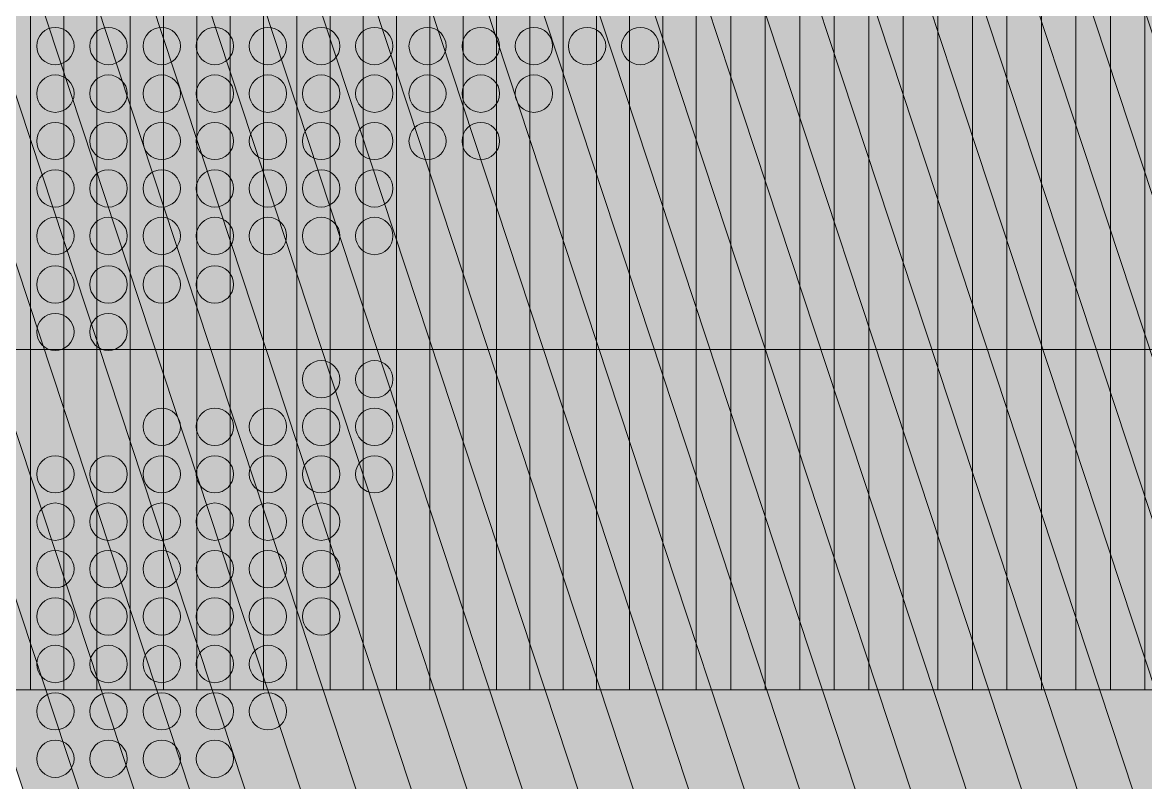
# Model space of a CAD drawing. Header units: inches. Extents: x 243 to 900, y -519 to -86.
# Drawn here: x 629.5 to 681.7, y -314.7 to -279.3 of the extents above; entities that cross this region are included whole.
import ezdxf

# ---------------------------------------------------------------- set-up
doc = ezdxf.new("R2010")
doc.units = ezdxf.units.IN
doc.header["$MEASUREMENT"] = 0
doc.layers.add('Layer 1', color=7, linetype='Continuous')

# ---------------------------------------------------------------- blocks, each defined once
blk = doc.blocks.new('block 3')
at = {"layer": 'Layer 1', "lineweight": 0}
blk.add_open_spline([(898.138, -484.267), (898.138, -494.991), (889.368, -503.763), (878.645, -503.763), (878.645, -503.763), (266.12, -503.763), (266.12, -503.763), (255.397, -503.763), (246.624, -494.991), (246.624, -484.267), (246.624, -484.267), (246.624, -108.507), (246.624, -108.507), (246.624, -97.783), (255.397, -89.011), (266.12, -89.011), (266.12, -89.011), (878.645, -89.011), (878.645, -89.011), (889.368, -89.011), (898.138, -97.783), (898.138, -108.507), (898.138, -108.507), (898.138, -484.267), (898.138, -484.267)], degree=3, knots=[0, 0, 0, 0, 1, 1, 1, 2, 2, 2, 3, 3, 3, 4, 4, 4, 5, 5, 5, 6, 6, 6, 7, 7, 7, 8, 8, 8, 8], dxfattribs=at)
blk = doc.blocks.new('block 2')
at = {"layer": 'Layer 1'}
blk.add_blockref('block 3', (0, 0), dxfattribs=at)
blk = doc.blocks.new('block 212')
at = {"layer": 'Layer 1', "lineweight": 0}
for points in [[(631.891, -280.421), (631.891, -280.91), (631.497, -281.29), (631.008, -281.29), (630.535, -281.29), (630.152, -280.91), (630.152, -280.421), (630.152, -279.948), (630.535, -279.552), (631.008, -279.552), (631.497, -279.552), (631.891, -279.948), (631.891, -280.421)], [(634.363, -280.421), (634.363, -280.91), (633.964, -281.29), (633.478, -281.29), (633.007, -281.29), (632.624, -280.91), (632.624, -280.421), (632.624, -279.948), (633.007, -279.552), (633.478, -279.552), (633.964, -279.552), (634.363, -279.948), (634.363, -280.421)], [(636.835, -280.421), (636.835, -280.91), (636.439, -281.29), (635.968, -281.29), (635.492, -281.29), (635.096, -280.91), (635.096, -280.421), (635.096, -279.948), (635.492, -279.552), (635.968, -279.552), (636.439, -279.552), (636.835, -279.948), (636.835, -280.421)], [(639.307, -280.421), (639.307, -280.91), (638.914, -281.29), (638.438, -281.29), (637.967, -281.29), (637.57, -280.91), (637.57, -280.421), (637.57, -279.948), (637.967, -279.552), (638.438, -279.552), (638.914, -279.552), (639.307, -279.948), (639.307, -280.421)], [(641.779, -280.421), (641.779, -280.91), (641.383, -281.29), (640.91, -281.29), (640.436, -281.29), (640.04, -280.91), (640.04, -280.421), (640.04, -279.948), (640.436, -279.552), (640.91, -279.552), (641.383, -279.552), (641.779, -279.948), (641.779, -280.421)], [(644.254, -280.421), (644.254, -280.91), (643.858, -281.29), (643.382, -281.29), (642.908, -281.29), (642.512, -280.91), (642.512, -280.421), (642.512, -279.948), (642.908, -279.552), (643.382, -279.552), (643.858, -279.552), (644.254, -279.948), (644.254, -280.421)], [(646.724, -280.421), (646.724, -280.91), (646.343, -281.29), (645.869, -281.29), (645.38, -281.29), (644.987, -280.91), (644.987, -280.421), (644.987, -279.948), (645.38, -279.552), (645.869, -279.552), (646.343, -279.552), (646.724, -279.948), (646.724, -280.421)], [(649.198, -280.421), (649.198, -280.91), (648.812, -281.29), (648.342, -281.29), (647.853, -281.29), (647.472, -280.91), (647.472, -280.421), (647.472, -279.948), (647.853, -279.552), (648.342, -279.552), (648.812, -279.552), (649.198, -279.948), (649.198, -280.421)], [(651.683, -280.421), (651.683, -280.91), (651.287, -281.29), (650.816, -281.29), (650.327, -281.29), (649.944, -280.91), (649.944, -280.421), (649.944, -279.948), (650.327, -279.552), (650.816, -279.552), (651.287, -279.552), (651.683, -279.948), (651.683, -280.421)], [(654.155, -280.421), (654.155, -280.91), (653.775, -281.29), (653.286, -281.29), (652.796, -281.29), (652.416, -280.91), (652.416, -280.421), (652.416, -279.948), (652.796, -279.552), (653.286, -279.552), (653.775, -279.552), (654.155, -279.948), (654.155, -280.421)], [(656.627, -280.421), (656.627, -280.91), (656.247, -281.29), (655.758, -281.29), (655.282, -281.29), (654.888, -280.91), (654.888, -280.421), (654.888, -279.948), (655.282, -279.552), (655.758, -279.552), (656.247, -279.552), (656.627, -279.948), (656.627, -280.421)], [(659.099, -280.421), (659.099, -280.91), (658.719, -281.29), (658.23, -281.29), (657.759, -281.29), (657.36, -280.91), (657.36, -280.421), (657.36, -279.948), (657.759, -279.552), (658.23, -279.552), (658.719, -279.552), (659.099, -279.948), (659.099, -280.421)]]:
    blk.add_open_spline(points, degree=3, knots=[0, 0, 0, 0, 1, 1, 1, 2, 2, 2, 3, 3, 3, 4, 4, 4, 4], dxfattribs=at)
blk = doc.blocks.new('block 213')
at = {"layer": 'Layer 1', "lineweight": 0}
for points in [[(631.891, -282.635), (631.891, -283.107), (631.497, -283.505), (631.008, -283.505), (630.535, -283.505), (630.152, -283.107), (630.152, -282.635), (630.152, -282.146), (630.535, -281.765), (631.008, -281.765), (631.497, -281.765), (631.891, -282.146), (631.891, -282.635)], [(634.363, -282.635), (634.363, -283.107), (633.964, -283.505), (633.478, -283.505), (633.007, -283.505), (632.624, -283.107), (632.624, -282.635), (632.624, -282.146), (633.007, -281.765), (633.478, -281.765), (633.964, -281.765), (634.363, -282.146), (634.363, -282.635)], [(636.835, -282.635), (636.835, -283.107), (636.439, -283.505), (635.968, -283.505), (635.492, -283.505), (635.096, -283.107), (635.096, -282.635), (635.096, -282.146), (635.492, -281.765), (635.968, -281.765), (636.439, -281.765), (636.835, -282.146), (636.835, -282.635)], [(639.307, -282.635), (639.307, -283.107), (638.914, -283.505), (638.438, -283.505), (637.967, -283.505), (637.57, -283.107), (637.57, -282.635), (637.57, -282.146), (637.967, -281.765), (638.438, -281.765), (638.914, -281.765), (639.307, -282.146), (639.307, -282.635)], [(641.779, -282.635), (641.779, -283.107), (641.383, -283.505), (640.91, -283.505), (640.436, -283.505), (640.04, -283.107), (640.04, -282.635), (640.04, -282.146), (640.436, -281.765), (640.91, -281.765), (641.383, -281.765), (641.779, -282.146), (641.779, -282.635)], [(644.254, -282.635), (644.254, -283.107), (643.858, -283.505), (643.382, -283.505), (642.908, -283.505), (642.512, -283.107), (642.512, -282.635), (642.512, -282.146), (642.908, -281.765), (643.382, -281.765), (643.858, -281.765), (644.254, -282.146), (644.254, -282.635)], [(646.724, -282.635), (646.724, -283.107), (646.343, -283.505), (645.869, -283.505), (645.38, -283.505), (644.987, -283.107), (644.987, -282.635), (644.987, -282.146), (645.38, -281.765), (645.869, -281.765), (646.343, -281.765), (646.724, -282.146), (646.724, -282.635)], [(649.198, -282.635), (649.198, -283.107), (648.812, -283.505), (648.342, -283.505), (647.853, -283.505), (647.472, -283.107), (647.472, -282.635), (647.472, -282.146), (647.853, -281.765), (648.342, -281.765), (648.812, -281.765), (649.198, -282.146), (649.198, -282.635)], [(651.683, -282.635), (651.683, -283.107), (651.287, -283.505), (650.816, -283.505), (650.327, -283.505), (649.944, -283.107), (649.944, -282.635), (649.944, -282.146), (650.327, -281.765), (650.816, -281.765), (651.287, -281.765), (651.683, -282.146), (651.683, -282.635)], [(654.155, -282.635), (654.155, -283.107), (653.775, -283.505), (653.286, -283.505), (652.796, -283.505), (652.416, -283.107), (652.416, -282.635), (652.416, -282.146), (652.796, -281.765), (653.286, -281.765), (653.775, -281.765), (654.155, -282.146), (654.155, -282.635)]]:
    blk.add_open_spline(points, degree=3, knots=[0, 0, 0, 0, 1, 1, 1, 2, 2, 2, 3, 3, 3, 4, 4, 4, 4], dxfattribs=at)
blk = doc.blocks.new('block 214')
at = {"layer": 'Layer 1', "lineweight": 0}
for points in [[(631.891, -284.846), (631.891, -285.32), (631.497, -285.702), (631.008, -285.702), (630.535, -285.702), (630.152, -285.32), (630.152, -284.846), (630.152, -284.359), (630.535, -283.977), (631.008, -283.977), (631.497, -283.977), (631.891, -284.359), (631.891, -284.846)], [(634.363, -284.846), (634.363, -285.32), (633.964, -285.702), (633.478, -285.702), (633.007, -285.702), (632.624, -285.32), (632.624, -284.846), (632.624, -284.359), (633.007, -283.977), (633.478, -283.977), (633.964, -283.977), (634.363, -284.359), (634.363, -284.846)], [(636.835, -284.846), (636.835, -285.32), (636.439, -285.702), (635.968, -285.702), (635.492, -285.702), (635.096, -285.32), (635.096, -284.846), (635.096, -284.359), (635.492, -283.977), (635.968, -283.977), (636.439, -283.977), (636.835, -284.359), (636.835, -284.846)], [(639.307, -284.846), (639.307, -285.32), (638.914, -285.702), (638.438, -285.702), (637.967, -285.702), (637.57, -285.32), (637.57, -284.846), (637.57, -284.359), (637.967, -283.977), (638.438, -283.977), (638.914, -283.977), (639.307, -284.359), (639.307, -284.846)], [(641.779, -284.846), (641.779, -285.32), (641.383, -285.702), (640.91, -285.702), (640.436, -285.702), (640.04, -285.32), (640.04, -284.846), (640.04, -284.359), (640.436, -283.977), (640.91, -283.977), (641.383, -283.977), (641.779, -284.359), (641.779, -284.846)], [(644.254, -284.846), (644.254, -285.32), (643.858, -285.702), (643.382, -285.702), (642.908, -285.702), (642.512, -285.32), (642.512, -284.846), (642.512, -284.359), (642.908, -283.977), (643.382, -283.977), (643.858, -283.977), (644.254, -284.359), (644.254, -284.846)], [(646.724, -284.846), (646.724, -285.32), (646.343, -285.702), (645.869, -285.702), (645.38, -285.702), (644.987, -285.32), (644.987, -284.846), (644.987, -284.359), (645.38, -283.977), (645.869, -283.977), (646.343, -283.977), (646.724, -284.359), (646.724, -284.846)], [(649.198, -284.846), (649.198, -285.32), (648.812, -285.702), (648.342, -285.702), (647.853, -285.702), (647.472, -285.32), (647.472, -284.846), (647.472, -284.359), (647.853, -283.977), (648.342, -283.977), (648.812, -283.977), (649.198, -284.359), (649.198, -284.846)], [(651.683, -284.846), (651.683, -285.32), (651.287, -285.702), (650.816, -285.702), (650.327, -285.702), (649.944, -285.32), (649.944, -284.846), (649.944, -284.359), (650.327, -283.977), (650.816, -283.977), (651.287, -283.977), (651.683, -284.359), (651.683, -284.846)]]:
    blk.add_open_spline(points, degree=3, knots=[0, 0, 0, 0, 1, 1, 1, 2, 2, 2, 3, 3, 3, 4, 4, 4, 4], dxfattribs=at)
blk = doc.blocks.new('block 215')
at = {"layer": 'Layer 1', "lineweight": 0}
for points in [[(631.891, -287.045), (631.891, -287.533), (631.497, -287.913), (631.008, -287.913), (630.535, -287.913), (630.152, -287.533), (630.152, -287.045), (630.152, -286.556), (630.535, -286.174), (631.008, -286.174), (631.497, -286.174), (631.891, -286.556), (631.891, -287.045)], [(634.363, -287.045), (634.363, -287.533), (633.964, -287.913), (633.478, -287.913), (633.007, -287.913), (632.624, -287.533), (632.624, -287.045), (632.624, -286.556), (633.007, -286.174), (633.478, -286.174), (633.964, -286.174), (634.363, -286.556), (634.363, -287.045)], [(636.835, -287.045), (636.835, -287.533), (636.439, -287.913), (635.968, -287.913), (635.492, -287.913), (635.096, -287.533), (635.096, -287.045), (635.096, -286.556), (635.492, -286.174), (635.968, -286.174), (636.439, -286.174), (636.835, -286.556), (636.835, -287.045)], [(639.307, -287.045), (639.307, -287.533), (638.914, -287.913), (638.438, -287.913), (637.967, -287.913), (637.57, -287.533), (637.57, -287.045), (637.57, -286.556), (637.967, -286.174), (638.438, -286.174), (638.914, -286.174), (639.307, -286.556), (639.307, -287.045)], [(641.779, -287.045), (641.779, -287.533), (641.383, -287.913), (640.91, -287.913), (640.436, -287.913), (640.04, -287.533), (640.04, -287.045), (640.04, -286.556), (640.436, -286.174), (640.91, -286.174), (641.383, -286.174), (641.779, -286.556), (641.779, -287.045)], [(644.254, -287.045), (644.254, -287.533), (643.858, -287.913), (643.382, -287.913), (642.908, -287.913), (642.512, -287.533), (642.512, -287.045), (642.512, -286.556), (642.908, -286.174), (643.382, -286.174), (643.858, -286.174), (644.254, -286.556), (644.254, -287.045)], [(646.724, -287.045), (646.724, -287.533), (646.343, -287.913), (645.869, -287.913), (645.38, -287.913), (644.987, -287.533), (644.987, -287.045), (644.987, -286.556), (645.38, -286.174), (645.869, -286.174), (646.343, -286.174), (646.724, -286.556), (646.724, -287.045)]]:
    blk.add_open_spline(points, degree=3, knots=[0, 0, 0, 0, 1, 1, 1, 2, 2, 2, 3, 3, 3, 4, 4, 4, 4], dxfattribs=at)
blk = doc.blocks.new('block 216')
at = {"layer": 'Layer 1', "lineweight": 0}
for points in [[(631.891, -289.256), (631.891, -289.728), (631.497, -290.128), (631.008, -290.128), (630.535, -290.128), (630.152, -289.728), (630.152, -289.256), (630.152, -288.769), (630.535, -288.387), (631.008, -288.387), (631.497, -288.387), (631.891, -288.769), (631.891, -289.256)], [(634.363, -289.256), (634.363, -289.728), (633.964, -290.128), (633.478, -290.128), (633.007, -290.128), (632.624, -289.728), (632.624, -289.256), (632.624, -288.769), (633.007, -288.387), (633.478, -288.387), (633.964, -288.387), (634.363, -288.769), (634.363, -289.256)], [(636.835, -289.256), (636.835, -289.728), (636.439, -290.128), (635.968, -290.128), (635.492, -290.128), (635.096, -289.728), (635.096, -289.256), (635.096, -288.769), (635.492, -288.387), (635.968, -288.387), (636.439, -288.387), (636.835, -288.769), (636.835, -289.256)], [(639.307, -289.256), (639.307, -289.728), (638.914, -290.128), (638.438, -290.128), (637.967, -290.128), (637.57, -289.728), (637.57, -289.256), (637.57, -288.769), (637.967, -288.387), (638.438, -288.387), (638.914, -288.387), (639.307, -288.769), (639.307, -289.256)], [(641.779, -289.256), (641.779, -289.728), (641.383, -290.128), (640.91, -290.128), (640.436, -290.128), (640.04, -289.728), (640.04, -289.256), (640.04, -288.769), (640.436, -288.387), (640.91, -288.387), (641.383, -288.387), (641.779, -288.769), (641.779, -289.256)], [(644.254, -289.256), (644.254, -289.728), (643.858, -290.128), (643.382, -290.128), (642.908, -290.128), (642.512, -289.728), (642.512, -289.256), (642.512, -288.769), (642.908, -288.387), (643.382, -288.387), (643.858, -288.387), (644.254, -288.769), (644.254, -289.256)], [(646.724, -289.256), (646.724, -289.728), (646.343, -290.128), (645.869, -290.128), (645.38, -290.128), (644.987, -289.728), (644.987, -289.256), (644.987, -288.769), (645.38, -288.387), (645.869, -288.387), (646.343, -288.387), (646.724, -288.769), (646.724, -289.256)]]:
    blk.add_open_spline(points, degree=3, knots=[0, 0, 0, 0, 1, 1, 1, 2, 2, 2, 3, 3, 3, 4, 4, 4, 4], dxfattribs=at)
blk = doc.blocks.new('block 150')
at = {"layer": 'Layer 1'}
for name in ['block 212', 'block 213', 'block 214', 'block 215', 'block 216']:
    blk.add_blockref(name, (0, 0), dxfattribs=at)
blk = doc.blocks.new('block 218')
at = {"layer": 'Layer 1', "lineweight": 0}
for points in [[(631.891, -291.516), (631.891, -291.988), (631.497, -292.385), (631.008, -292.385), (630.535, -292.385), (630.152, -291.988), (630.152, -291.516), (630.152, -291.026), (630.535, -290.646), (631.008, -290.646), (631.497, -290.646), (631.891, -291.026), (631.891, -291.516)], [(634.363, -291.516), (634.363, -291.988), (633.964, -292.385), (633.478, -292.385), (633.007, -292.385), (632.624, -291.988), (632.624, -291.516), (632.624, -291.026), (633.007, -290.646), (633.478, -290.646), (633.964, -290.646), (634.363, -291.026), (634.363, -291.516)], [(636.835, -291.516), (636.835, -291.988), (636.439, -292.385), (635.968, -292.385), (635.492, -292.385), (635.096, -291.988), (635.096, -291.516), (635.096, -291.026), (635.492, -290.646), (635.968, -290.646), (636.439, -290.646), (636.835, -291.026), (636.835, -291.516)], [(639.307, -291.516), (639.307, -291.988), (638.914, -292.385), (638.438, -292.385), (637.967, -292.385), (637.57, -291.988), (637.57, -291.516), (637.57, -291.026), (637.967, -290.646), (638.438, -290.646), (638.914, -290.646), (639.307, -291.026), (639.307, -291.516)]]:
    blk.add_open_spline(points, degree=3, knots=[0, 0, 0, 0, 1, 1, 1, 2, 2, 2, 3, 3, 3, 4, 4, 4, 4], dxfattribs=at)
blk = doc.blocks.new('block 219')
at = {"layer": 'Layer 1', "lineweight": 0}
for points in [[(631.891, -293.711), (631.891, -294.199), (631.497, -294.584), (631.008, -294.584), (630.535, -294.584), (630.152, -294.199), (630.152, -293.711), (630.152, -293.241), (630.535, -292.857), (631.008, -292.857), (631.497, -292.857), (631.891, -293.241), (631.891, -293.711)], [(634.363, -293.711), (634.363, -294.199), (633.964, -294.584), (633.478, -294.584), (633.007, -294.584), (632.624, -294.199), (632.624, -293.711), (632.624, -293.241), (633.007, -292.857), (633.478, -292.857), (633.964, -292.857), (634.363, -293.241), (634.363, -293.711)]]:
    blk.add_open_spline(points, degree=3, knots=[0, 0, 0, 0, 1, 1, 1, 2, 2, 2, 3, 3, 3, 4, 4, 4, 4], dxfattribs=at)
blk = doc.blocks.new('block 220')
at = {"layer": 'Layer 1', "lineweight": 0}
for points in [[(644.254, -295.926), (644.254, -296.412), (643.858, -296.794), (643.382, -296.794), (642.908, -296.794), (642.512, -296.412), (642.512, -295.926), (642.512, -295.452), (642.908, -295.054), (643.382, -295.054), (643.858, -295.054), (644.254, -295.452), (644.254, -295.926)], [(646.724, -295.926), (646.724, -296.412), (646.343, -296.794), (645.869, -296.794), (645.38, -296.794), (644.987, -296.412), (644.987, -295.926), (644.987, -295.452), (645.38, -295.054), (645.869, -295.054), (646.343, -295.054), (646.724, -295.452), (646.724, -295.926)]]:
    blk.add_open_spline(points, degree=3, knots=[0, 0, 0, 0, 1, 1, 1, 2, 2, 2, 3, 3, 3, 4, 4, 4, 4], dxfattribs=at)
blk = doc.blocks.new('block 221')
at = {"layer": 'Layer 1', "lineweight": 0}
for points in [[(636.835, -298.123), (636.835, -298.612), (636.439, -299.008), (635.968, -299.008), (635.492, -299.008), (635.096, -298.612), (635.096, -298.123), (635.096, -297.649), (635.492, -297.27), (635.968, -297.27), (636.439, -297.27), (636.835, -297.649), (636.835, -298.123)], [(639.307, -298.123), (639.307, -298.612), (638.914, -299.008), (638.438, -299.008), (637.967, -299.008), (637.57, -298.612), (637.57, -298.123), (637.57, -297.649), (637.967, -297.27), (638.438, -297.27), (638.914, -297.27), (639.307, -297.649), (639.307, -298.123)], [(641.779, -298.123), (641.779, -298.612), (641.383, -299.008), (640.91, -299.008), (640.436, -299.008), (640.04, -298.612), (640.04, -298.123), (640.04, -297.649), (640.436, -297.27), (640.91, -297.27), (641.383, -297.27), (641.779, -297.649), (641.779, -298.123)], [(644.254, -298.123), (644.254, -298.612), (643.858, -299.008), (643.382, -299.008), (642.908, -299.008), (642.512, -298.612), (642.512, -298.123), (642.512, -297.649), (642.908, -297.27), (643.382, -297.27), (643.858, -297.27), (644.254, -297.649), (644.254, -298.123)], [(646.724, -298.123), (646.724, -298.612), (646.343, -299.008), (645.869, -299.008), (645.38, -299.008), (644.987, -298.612), (644.987, -298.123), (644.987, -297.649), (645.38, -297.27), (645.869, -297.27), (646.343, -297.27), (646.724, -297.649), (646.724, -298.123)]]:
    blk.add_open_spline(points, degree=3, knots=[0, 0, 0, 0, 1, 1, 1, 2, 2, 2, 3, 3, 3, 4, 4, 4, 4], dxfattribs=at)
blk = doc.blocks.new('block 222')
at = {"layer": 'Layer 1', "lineweight": 0}
for points in [[(631.891, -300.334), (631.891, -300.823), (631.497, -301.205), (631.008, -301.205), (630.535, -301.205), (630.152, -300.823), (630.152, -300.334), (630.152, -299.861), (630.535, -299.48), (631.008, -299.48), (631.497, -299.48), (631.891, -299.861), (631.891, -300.334)], [(634.363, -300.334), (634.363, -300.823), (633.964, -301.205), (633.478, -301.205), (633.007, -301.205), (632.624, -300.823), (632.624, -300.334), (632.624, -299.861), (633.007, -299.48), (633.478, -299.48), (633.964, -299.48), (634.363, -299.861), (634.363, -300.334)], [(636.835, -300.334), (636.835, -300.823), (636.439, -301.205), (635.968, -301.205), (635.492, -301.205), (635.096, -300.823), (635.096, -300.334), (635.096, -299.861), (635.492, -299.48), (635.968, -299.48), (636.439, -299.48), (636.835, -299.861), (636.835, -300.334)], [(639.307, -300.334), (639.307, -300.823), (638.914, -301.205), (638.438, -301.205), (637.967, -301.205), (637.57, -300.823), (637.57, -300.334), (637.57, -299.861), (637.967, -299.48), (638.438, -299.48), (638.914, -299.48), (639.307, -299.861), (639.307, -300.334)], [(641.779, -300.334), (641.779, -300.823), (641.383, -301.205), (640.91, -301.205), (640.436, -301.205), (640.04, -300.823), (640.04, -300.334), (640.04, -299.861), (640.436, -299.48), (640.91, -299.48), (641.383, -299.48), (641.779, -299.861), (641.779, -300.334)], [(644.254, -300.334), (644.254, -300.823), (643.858, -301.205), (643.382, -301.205), (642.908, -301.205), (642.512, -300.823), (642.512, -300.334), (642.512, -299.861), (642.908, -299.48), (643.382, -299.48), (643.858, -299.48), (644.254, -299.861), (644.254, -300.334)], [(646.724, -300.334), (646.724, -300.823), (646.343, -301.205), (645.869, -301.205), (645.38, -301.205), (644.987, -300.823), (644.987, -300.334), (644.987, -299.861), (645.38, -299.48), (645.869, -299.48), (646.343, -299.48), (646.724, -299.861), (646.724, -300.334)]]:
    blk.add_open_spline(points, degree=3, knots=[0, 0, 0, 0, 1, 1, 1, 2, 2, 2, 3, 3, 3, 4, 4, 4, 4], dxfattribs=at)
blk = doc.blocks.new('block 223')
at = {"layer": 'Layer 1', "lineweight": 0}
for points in [[(631.891, -302.548), (631.891, -303.02), (631.497, -303.417), (631.008, -303.417), (630.535, -303.417), (630.152, -303.02), (630.152, -302.548), (630.152, -302.073), (630.535, -301.679), (631.008, -301.679), (631.497, -301.679), (631.891, -302.073), (631.891, -302.548)], [(634.363, -302.548), (634.363, -303.02), (633.964, -303.417), (633.478, -303.417), (633.007, -303.417), (632.624, -303.02), (632.624, -302.548), (632.624, -302.073), (633.007, -301.679), (633.478, -301.679), (633.964, -301.679), (634.363, -302.073), (634.363, -302.548)], [(636.835, -302.548), (636.835, -303.02), (636.439, -303.417), (635.968, -303.417), (635.492, -303.417), (635.096, -303.02), (635.096, -302.548), (635.096, -302.073), (635.492, -301.679), (635.968, -301.679), (636.439, -301.679), (636.835, -302.073), (636.835, -302.548)], [(639.307, -302.548), (639.307, -303.02), (638.914, -303.417), (638.438, -303.417), (637.967, -303.417), (637.57, -303.02), (637.57, -302.548), (637.57, -302.073), (637.967, -301.679), (638.438, -301.679), (638.914, -301.679), (639.307, -302.073), (639.307, -302.548)], [(641.779, -302.548), (641.779, -303.02), (641.383, -303.417), (640.91, -303.417), (640.436, -303.417), (640.04, -303.02), (640.04, -302.548), (640.04, -302.073), (640.436, -301.679), (640.91, -301.679), (641.383, -301.679), (641.779, -302.073), (641.779, -302.548)], [(644.254, -302.548), (644.254, -303.02), (643.858, -303.417), (643.382, -303.417), (642.908, -303.417), (642.512, -303.02), (642.512, -302.548), (642.512, -302.073), (642.908, -301.679), (643.382, -301.679), (643.858, -301.679), (644.254, -302.073), (644.254, -302.548)]]:
    blk.add_open_spline(points, degree=3, knots=[0, 0, 0, 0, 1, 1, 1, 2, 2, 2, 3, 3, 3, 4, 4, 4, 4], dxfattribs=at)
blk = doc.blocks.new('block 224')
at = {"layer": 'Layer 1', "lineweight": 0}
for points in [[(631.891, -304.744), (631.891, -305.233), (631.497, -305.63), (631.008, -305.63), (630.535, -305.63), (630.152, -305.233), (630.152, -304.744), (630.152, -304.271), (630.535, -303.89), (631.008, -303.89), (631.497, -303.89), (631.891, -304.271), (631.891, -304.744)], [(634.363, -304.744), (634.363, -305.233), (633.964, -305.63), (633.478, -305.63), (633.007, -305.63), (632.624, -305.233), (632.624, -304.744), (632.624, -304.271), (633.007, -303.89), (633.478, -303.89), (633.964, -303.89), (634.363, -304.271), (634.363, -304.744)], [(636.835, -304.744), (636.835, -305.233), (636.439, -305.63), (635.968, -305.63), (635.492, -305.63), (635.096, -305.233), (635.096, -304.744), (635.096, -304.271), (635.492, -303.89), (635.968, -303.89), (636.439, -303.89), (636.835, -304.271), (636.835, -304.744)], [(639.307, -304.744), (639.307, -305.233), (638.914, -305.63), (638.438, -305.63), (637.967, -305.63), (637.57, -305.233), (637.57, -304.744), (637.57, -304.271), (637.967, -303.89), (638.438, -303.89), (638.914, -303.89), (639.307, -304.271), (639.307, -304.744)], [(641.779, -304.744), (641.779, -305.233), (641.383, -305.63), (640.91, -305.63), (640.436, -305.63), (640.04, -305.233), (640.04, -304.744), (640.04, -304.271), (640.436, -303.89), (640.91, -303.89), (641.383, -303.89), (641.779, -304.271), (641.779, -304.744)], [(644.254, -304.744), (644.254, -305.233), (643.858, -305.63), (643.382, -305.63), (642.908, -305.63), (642.512, -305.233), (642.512, -304.744), (642.512, -304.271), (642.908, -303.89), (643.382, -303.89), (643.858, -303.89), (644.254, -304.271), (644.254, -304.744)]]:
    blk.add_open_spline(points, degree=3, knots=[0, 0, 0, 0, 1, 1, 1, 2, 2, 2, 3, 3, 3, 4, 4, 4, 4], dxfattribs=at)
blk = doc.blocks.new('block 225')
at = {"layer": 'Layer 1', "lineweight": 0}
for points in [[(631.891, -306.956), (631.891, -307.43), (631.497, -307.83), (631.008, -307.83), (630.535, -307.83), (630.152, -307.43), (630.152, -306.956), (630.152, -306.484), (630.535, -306.087), (631.008, -306.087), (631.497, -306.087), (631.891, -306.484), (631.891, -306.956)], [(634.363, -306.956), (634.363, -307.43), (633.964, -307.83), (633.478, -307.83), (633.007, -307.83), (632.624, -307.43), (632.624, -306.956), (632.624, -306.484), (633.007, -306.087), (633.478, -306.087), (633.964, -306.087), (634.363, -306.484), (634.363, -306.956)], [(636.835, -306.956), (636.835, -307.43), (636.439, -307.83), (635.968, -307.83), (635.492, -307.83), (635.096, -307.43), (635.096, -306.956), (635.096, -306.484), (635.492, -306.087), (635.968, -306.087), (636.439, -306.087), (636.835, -306.484), (636.835, -306.956)], [(639.307, -306.956), (639.307, -307.43), (638.914, -307.83), (638.438, -307.83), (637.967, -307.83), (637.57, -307.43), (637.57, -306.956), (637.57, -306.484), (637.967, -306.087), (638.438, -306.087), (638.914, -306.087), (639.307, -306.484), (639.307, -306.956)], [(641.779, -306.956), (641.779, -307.43), (641.383, -307.83), (640.91, -307.83), (640.436, -307.83), (640.04, -307.43), (640.04, -306.956), (640.04, -306.484), (640.436, -306.087), (640.91, -306.087), (641.383, -306.087), (641.779, -306.484), (641.779, -306.956)], [(644.254, -306.956), (644.254, -307.43), (643.858, -307.83), (643.382, -307.83), (642.908, -307.83), (642.512, -307.43), (642.512, -306.956), (642.512, -306.484), (642.908, -306.087), (643.382, -306.087), (643.858, -306.087), (644.254, -306.484), (644.254, -306.956)]]:
    blk.add_open_spline(points, degree=3, knots=[0, 0, 0, 0, 1, 1, 1, 2, 2, 2, 3, 3, 3, 4, 4, 4, 4], dxfattribs=at)
blk = doc.blocks.new('block 226')
at = {"layer": 'Layer 1', "lineweight": 0}
for points in [[(631.891, -309.173), (631.891, -309.643), (631.497, -310.04), (631.008, -310.04), (630.535, -310.04), (630.152, -309.643), (630.152, -309.173), (630.152, -308.695), (630.535, -308.299), (631.008, -308.299), (631.497, -308.299), (631.891, -308.695), (631.891, -309.173)], [(634.363, -309.173), (634.363, -309.643), (633.964, -310.04), (633.478, -310.04), (633.007, -310.04), (632.624, -309.643), (632.624, -309.173), (632.624, -308.695), (633.007, -308.299), (633.478, -308.299), (633.964, -308.299), (634.363, -308.695), (634.363, -309.173)], [(636.835, -309.173), (636.835, -309.643), (636.439, -310.04), (635.968, -310.04), (635.492, -310.04), (635.096, -309.643), (635.096, -309.173), (635.096, -308.695), (635.492, -308.299), (635.968, -308.299), (636.439, -308.299), (636.835, -308.695), (636.835, -309.173)], [(639.307, -309.173), (639.307, -309.643), (638.914, -310.04), (638.438, -310.04), (637.967, -310.04), (637.57, -309.643), (637.57, -309.173), (637.57, -308.695), (637.967, -308.299), (638.438, -308.299), (638.914, -308.299), (639.307, -308.695), (639.307, -309.173)], [(641.779, -309.173), (641.779, -309.643), (641.383, -310.04), (640.91, -310.04), (640.436, -310.04), (640.04, -309.643), (640.04, -309.173), (640.04, -308.695), (640.436, -308.299), (640.91, -308.299), (641.383, -308.299), (641.779, -308.695), (641.779, -309.173)]]:
    blk.add_open_spline(points, degree=3, knots=[0, 0, 0, 0, 1, 1, 1, 2, 2, 2, 3, 3, 3, 4, 4, 4, 4], dxfattribs=at)
blk = doc.blocks.new('block 227')
at = {"layer": 'Layer 1', "lineweight": 0}
for points in [[(631.891, -311.368), (631.891, -311.856), (631.497, -312.235), (631.008, -312.235), (630.535, -312.235), (630.152, -311.856), (630.152, -311.368), (630.152, -310.894), (630.535, -310.514), (631.008, -310.514), (631.497, -310.514), (631.891, -310.894), (631.891, -311.368)], [(634.363, -311.368), (634.363, -311.856), (633.964, -312.235), (633.478, -312.235), (633.007, -312.235), (632.624, -311.856), (632.624, -311.368), (632.624, -310.894), (633.007, -310.514), (633.478, -310.514), (633.964, -310.514), (634.363, -310.894), (634.363, -311.368)], [(636.835, -311.368), (636.835, -311.856), (636.439, -312.235), (635.968, -312.235), (635.492, -312.235), (635.096, -311.856), (635.096, -311.368), (635.096, -310.894), (635.492, -310.514), (635.968, -310.514), (636.439, -310.514), (636.835, -310.894), (636.835, -311.368)], [(639.307, -311.368), (639.307, -311.856), (638.914, -312.235), (638.438, -312.235), (637.967, -312.235), (637.57, -311.856), (637.57, -311.368), (637.57, -310.894), (637.967, -310.514), (638.438, -310.514), (638.914, -310.514), (639.307, -310.894), (639.307, -311.368)], [(641.779, -311.368), (641.779, -311.856), (641.383, -312.235), (640.91, -312.235), (640.436, -312.235), (640.04, -311.856), (640.04, -311.368), (640.04, -310.894), (640.436, -310.514), (640.91, -310.514), (641.383, -310.514), (641.779, -310.894), (641.779, -311.368)]]:
    blk.add_open_spline(points, degree=3, knots=[0, 0, 0, 0, 1, 1, 1, 2, 2, 2, 3, 3, 3, 4, 4, 4, 4], dxfattribs=at)
blk = doc.blocks.new('block 228')
at = {"layer": 'Layer 1', "lineweight": 0}
for points in [[(631.891, -313.579), (631.891, -314.052), (631.497, -314.448), (631.008, -314.448), (630.535, -314.448), (630.152, -314.052), (630.152, -313.579), (630.152, -313.105), (630.535, -312.71), (631.008, -312.71), (631.497, -312.71), (631.891, -313.105), (631.891, -313.579)], [(634.363, -313.579), (634.363, -314.052), (633.964, -314.448), (633.478, -314.448), (633.007, -314.448), (632.624, -314.052), (632.624, -313.579), (632.624, -313.105), (633.007, -312.71), (633.478, -312.71), (633.964, -312.71), (634.363, -313.105), (634.363, -313.579)], [(636.835, -313.579), (636.835, -314.052), (636.439, -314.448), (635.968, -314.448), (635.492, -314.448), (635.096, -314.052), (635.096, -313.579), (635.096, -313.105), (635.492, -312.71), (635.968, -312.71), (636.439, -312.71), (636.835, -313.105), (636.835, -313.579)], [(639.307, -313.579), (639.307, -314.052), (638.914, -314.448), (638.438, -314.448), (637.967, -314.448), (637.57, -314.052), (637.57, -313.579), (637.57, -313.105), (637.967, -312.71), (638.438, -312.71), (638.914, -312.71), (639.307, -313.105), (639.307, -313.579)]]:
    blk.add_open_spline(points, degree=3, knots=[0, 0, 0, 0, 1, 1, 1, 2, 2, 2, 3, 3, 3, 4, 4, 4, 4], dxfattribs=at)
blk = doc.blocks.new('block 217')
at = {"layer": 'Layer 1'}
for name in ['block 218', 'block 219', 'block 220', 'block 221', 'block 222', 'block 223', 'block 224', 'block 225', 'block 226', 'block 227', 'block 228']:
    blk.add_blockref(name, (0, 0), dxfattribs=at)
blk = doc.blocks.new('block 149')
at = {"layer": 'Layer 1'}
for name in ['block 150', 'block 217']:
    blk.add_blockref(name, (0, 0), dxfattribs=at)
blk = doc.blocks.new('block 4')
at = {"layer": 'Layer 1'}
blk.add_blockref('block 149', (0, 0), dxfattribs=at)
blk = doc.blocks.new('block 291')
at = {"layer": 'Layer 1', "true_color": 0x0e75bb}
h = blk.add_hatch(color=152, dxfattribs=at)
h.dxf.hatch_style = 2
h.paths.add_polyline_path([(596.012, -205.731), (644.035, -351.157), (641.452, -351.157), (593.429, -205.731)])
at = {"layer": 'Layer 1', "true_color": 0x0b77bd}
h = blk.add_hatch(color=152, dxfattribs=at)
h.dxf.hatch_style = 2
h.paths.add_polyline_path([(598.592, -205.731), (646.615, -351.157), (644.035, -351.157), (596.012, -205.731)])
at = {"layer": 'Layer 1', "true_color": 0x1479be}
h = blk.add_hatch(color=152, dxfattribs=at)
h.dxf.hatch_style = 2
h.paths.add_polyline_path([(601.173, -205.731), (649.198, -351.157), (646.615, -351.157), (598.592, -205.731)])
at = {"layer": 'Layer 1', "true_color": 0x1279be}
h = blk.add_hatch(color=152, dxfattribs=at)
h.dxf.hatch_style = 2
h.paths.add_polyline_path([(603.756, -205.731), (651.778, -351.157), (649.198, -351.157), (601.173, -205.731)])
at = {"layer": 'Layer 1', "true_color": 0x1479be}
h = blk.add_hatch(color=152, dxfattribs=at)
h.dxf.hatch_style = 2
h.paths.add_polyline_path([(606.336, -205.731), (654.359, -351.157), (651.778, -351.157), (603.756, -205.731)])
at = {"layer": 'Layer 1', "true_color": 0x157abf}
h = blk.add_hatch(color=152, dxfattribs=at)
h.dxf.hatch_style = 2
h.paths.add_polyline_path([(608.916, -205.731), (656.939, -351.157), (654.359, -351.157), (606.336, -205.731)])
at = {"layer": 'Layer 1', "true_color": 0x167bbf}
h = blk.add_hatch(color=152, dxfattribs=at)
h.dxf.hatch_style = 2
h.paths.add_polyline_path([(611.499, -205.731), (659.522, -351.157), (656.939, -351.157), (608.916, -205.731)])
at = {"layer": 'Layer 1', "true_color": 0x127cc0}
h = blk.add_hatch(color=152, dxfattribs=at)
h.dxf.hatch_style = 2
h.paths.add_polyline_path([(614.08, -205.731), (662.103, -351.157), (659.522, -351.157), (611.499, -205.731)])
at = {"layer": 'Layer 1', "true_color": 0x177dc1}
h = blk.add_hatch(color=152, dxfattribs=at)
h.dxf.hatch_style = 2
h.paths.add_polyline_path([(616.66, -205.731), (664.686, -351.157), (662.103, -351.157), (614.08, -205.731)])
at = {"layer": 'Layer 1', "true_color": 0x187fc2}
h = blk.add_hatch(color=152, dxfattribs=at)
h.dxf.hatch_style = 2
h.paths.add_polyline_path([(619.241, -205.731), (667.266, -351.157), (664.686, -351.157), (616.66, -205.731)])
at = {"layer": 'Layer 1', "true_color": 0x1580c2}
h = blk.add_hatch(color=142, dxfattribs=at)
h.dxf.hatch_style = 2
h.paths.add_polyline_path([(621.824, -205.731), (669.847, -351.157), (667.266, -351.157), (619.243, -205.731)])
at = {"layer": 'Layer 1', "true_color": 0x1380c3}
h = blk.add_hatch(color=142, dxfattribs=at)
h.dxf.hatch_style = 2
h.paths.add_polyline_path([(624.404, -205.731), (672.427, -351.157), (669.847, -351.157), (621.824, -205.731)])
at = {"layer": 'Layer 1', "true_color": 0x1281c4}
h = blk.add_hatch(color=142, dxfattribs=at)
h.dxf.hatch_style = 2
h.paths.add_polyline_path([(626.987, -205.731), (675.01, -351.157), (672.427, -351.157), (624.404, -205.731)])
at = {"layer": 'Layer 1', "true_color": 0x1483c6}
h = blk.add_hatch(color=142, dxfattribs=at)
h.dxf.hatch_style = 2
h.paths.add_polyline_path([(629.567, -205.731), (677.59, -351.157), (675.01, -351.157), (626.987, -205.731)])
at = {"layer": 'Layer 1', "true_color": 0x1782c5}
h = blk.add_hatch(color=142, dxfattribs=at)
h.dxf.hatch_style = 2
h.paths.add_polyline_path([(632.15, -205.731), (680.173, -351.157), (677.59, -351.157), (629.567, -205.731)])
at = {"layer": 'Layer 1', "true_color": 0x1483c6}
h = blk.add_hatch(color=142, dxfattribs=at)
h.dxf.hatch_style = 2
h.paths.add_polyline_path([(634.728, -205.731), (682.754, -351.157), (680.173, -351.157), (632.15, -205.731)])
at = {"layer": 'Layer 1', "true_color": 0x1484c7}
h = blk.add_hatch(color=142, dxfattribs=at)
h.dxf.hatch_style = 2
h.paths.add_polyline_path([(637.311, -205.731), (685.334, -351.157), (682.754, -351.157), (634.728, -205.731)])
at = {"layer": 'Layer 1', "true_color": 0x1585c7}
h = blk.add_hatch(color=142, dxfattribs=at)
h.dxf.hatch_style = 2
h.paths.add_polyline_path([(639.892, -205.731), (687.915, -351.157), (685.334, -351.157), (637.311, -205.731)])
at = {"layer": 'Layer 1', "true_color": 0x1386c8}
h = blk.add_hatch(color=142, dxfattribs=at)
h.dxf.hatch_style = 2
h.paths.add_polyline_path([(642.475, -205.731), (690.498, -351.157), (687.915, -351.157), (639.892, -205.731)])
at = {"layer": 'Layer 1', "true_color": 0x1688c9}
h = blk.add_hatch(color=142, dxfattribs=at)
h.dxf.hatch_style = 2
h.paths.add_polyline_path([(645.055, -205.731), (693.078, -351.157), (690.498, -351.157), (642.475, -205.731)])
h = blk.add_hatch(color=142, dxfattribs=at)
h.dxf.hatch_style = 2
h.paths.add_polyline_path([(647.638, -205.731), (695.661, -351.157), (693.078, -351.157), (645.055, -205.731)])
h = blk.add_hatch(color=142, dxfattribs=at)
h.dxf.hatch_style = 2
h.paths.add_polyline_path([(650.126, -205.731), (698.149, -351.157), (695.661, -351.157), (647.636, -205.731)])
h = blk.add_hatch(color=142, dxfattribs=at)
h.dxf.hatch_style = 2
h.paths.add_polyline_path([(652.614, -205.731), (700.64, -351.157), (698.149, -351.157), (650.126, -205.731)])
at = {"layer": 'Layer 1', "true_color": 0x1386c8}
h = blk.add_hatch(color=142, dxfattribs=at)
h.dxf.hatch_style = 2
h.paths.add_polyline_path([(655.105, -205.731), (703.127, -351.157), (700.64, -351.157), (652.614, -205.731)])
at = {"layer": 'Layer 1', "true_color": 0x1585c7}
h = blk.add_hatch(color=142, dxfattribs=at)
h.dxf.hatch_style = 2
h.paths.add_polyline_path([(657.592, -205.731), (705.618, -351.157), (703.127, -351.157), (655.105, -205.731)])
at = {"layer": 'Layer 1', "lineweight": 0}
for points in [[(596.012, -205.731), (644.035, -351.157), (641.452, -351.157), (593.429, -205.731), (596.012, -205.731)], [(598.592, -205.731), (646.615, -351.157), (644.035, -351.157), (596.012, -205.731), (598.592, -205.731)], [(601.173, -205.731), (649.198, -351.157), (646.615, -351.157), (598.592, -205.731), (601.173, -205.731)], [(603.756, -205.731), (651.778, -351.157), (649.198, -351.157), (601.173, -205.731), (603.756, -205.731)], [(606.336, -205.731), (654.359, -351.157), (651.778, -351.157), (603.756, -205.731), (606.336, -205.731)], [(608.916, -205.731), (656.939, -351.157), (654.359, -351.157), (606.336, -205.731), (608.916, -205.731)], [(611.499, -205.731), (659.522, -351.157), (656.939, -351.157), (608.916, -205.731), (611.499, -205.731)], [(614.08, -205.731), (662.103, -351.157), (659.522, -351.157), (611.499, -205.731), (614.08, -205.731)], [(616.66, -205.731), (664.686, -351.157), (662.103, -351.157), (614.08, -205.731), (616.66, -205.731)], [(619.241, -205.731), (667.266, -351.157), (664.686, -351.157), (616.66, -205.731), (619.241, -205.731)], [(621.824, -205.731), (669.847, -351.157), (667.266, -351.157), (619.243, -205.731), (621.824, -205.731)], [(624.404, -205.731), (672.427, -351.157), (669.847, -351.157), (621.824, -205.731), (624.404, -205.731)], [(626.987, -205.731), (675.01, -351.157), (672.427, -351.157), (624.404, -205.731), (626.987, -205.731)], [(629.567, -205.731), (677.59, -351.157), (675.01, -351.157), (626.987, -205.731), (629.567, -205.731)], [(632.15, -205.731), (680.173, -351.157), (677.59, -351.157), (629.567, -205.731), (632.15, -205.731)], [(634.728, -205.731), (682.754, -351.157), (680.173, -351.157), (632.15, -205.731), (634.728, -205.731)], [(637.311, -205.731), (685.334, -351.157), (682.754, -351.157), (634.728, -205.731), (637.311, -205.731)], [(639.892, -205.731), (687.915, -351.157), (685.334, -351.157), (637.311, -205.731), (639.892, -205.731)], [(642.475, -205.731), (690.498, -351.157), (687.915, -351.157), (639.892, -205.731), (642.475, -205.731)], [(645.055, -205.731), (693.078, -351.157), (690.498, -351.157), (642.475, -205.731), (645.055, -205.731)], [(647.638, -205.731), (695.661, -351.157), (693.078, -351.157), (645.055, -205.731), (647.638, -205.731)], [(650.126, -205.731), (698.149, -351.157), (695.661, -351.157), (647.636, -205.731), (650.126, -205.731)], [(652.614, -205.731), (700.64, -351.157), (698.149, -351.157), (650.126, -205.731), (652.614, -205.731)], [(655.105, -205.731), (703.127, -351.157), (700.64, -351.157), (652.614, -205.731), (655.105, -205.731)], [(657.592, -205.731), (705.618, -351.157), (703.127, -351.157), (655.105, -205.731), (657.592, -205.731)]]:
    blk.add_lwpolyline(points, dxfattribs=at)
blk.add_open_spline([(691.095, -319.02), (691.095, -319.02), (589.582, -319.02), (589.582, -319.02), (589.582, -319.02), (589.582, -351.156), (589.582, -351.156), (589.582, -351.156), (695.458, -351.156), (695.458, -351.156), (717.145, -351.156), (734.722, -333.577), (734.722, -311.891), (734.722, -311.891), (734.722, -302.64), (734.722, -302.64), (734.722, -293.508), (731.599, -285.112), (726.37, -278.443), (731.599, -271.777), (734.722, -263.378), (734.722, -254.249), (734.722, -254.249), (734.722, -244.998), (734.722, -244.998), (734.722, -223.309), (717.145, -205.731), (695.458, -205.731), (695.458, -205.731), (619.679, -205.731), (619.679, -205.731), (619.679, -205.731), (614.577, -205.731), (614.577, -205.731), (614.577, -205.731), (589.582, -205.731), (589.582, -205.731), (589.582, -205.731), (589.582, -312.591), (589.582, -312.591), (589.582, -312.591), (619.679, -312.591), (619.679, -312.591), (619.679, -312.591), (619.679, -237.403), (619.679, -237.403), (619.679, -237.403), (691.095, -237.403), (691.095, -237.403), (697.856, -237.403), (703.336, -242.883), (703.336, -249.642), (703.336, -256.404), (697.856, -261.887), (691.095, -261.887), (691.095, -261.887), (627.844, -261.887), (627.844, -261.887), (627.844, -261.887), (627.844, -294.535), (627.844, -294.535), (627.844, -294.535), (691.095, -294.535), (691.095, -294.535), (697.856, -294.535), (703.336, -300.013), (703.336, -306.776), (703.336, -313.538), (697.856, -319.02), (691.095, -319.02)], degree=3, knots=[0, 0, 0, 0, 1, 1, 1, 2, 2, 2, 3, 3, 3, 4, 4, 4, 5, 5, 5, 6, 6, 6, 7, 7, 7, 8, 8, 8, 9, 9, 9, 10, 10, 10, 11, 11, 11, 12, 12, 12, 13, 13, 13, 14, 14, 14, 15, 15, 15, 16, 16, 16, 17, 17, 17, 18, 18, 18, 19, 19, 19, 20, 20, 20, 21, 21, 21, 22, 22, 22, 23, 23, 23, 23], dxfattribs=at)
blk = doc.blocks.new('block 290')
at = {"layer": 'Layer 1'}
blk.add_blockref('block 291', (0, 0), dxfattribs=at)
blk = doc.blocks.new('block 289')
at = {"layer": 'Layer 1'}
blk.add_blockref('block 290', (0, 0), dxfattribs=at)
blk = doc.blocks.new('block 293')
at = {"layer": 'Layer 1', "true_color": 0x0e75bb}
h = blk.add_hatch(color=152, dxfattribs=at)
h.dxf.hatch_style = 2
h.paths.add_polyline_path([(628.306, -205.731), (629.856, -205.731), (629.856, -310.374), (628.306, -310.374)])
at = {"layer": 'Layer 1', "true_color": 0x0b77bd}
h = blk.add_hatch(color=152, dxfattribs=at)
h.dxf.hatch_style = 2
h.paths.add_polyline_path([(629.856, -205.731), (631.405, -205.731), (631.405, -310.374), (629.856, -310.374)])
at = {"layer": 'Layer 1', "true_color": 0x1479be}
h = blk.add_hatch(color=152, dxfattribs=at)
h.dxf.hatch_style = 2
h.paths.add_polyline_path([(631.405, -205.731), (632.954, -205.731), (632.954, -310.374), (631.405, -310.374)])
at = {"layer": 'Layer 1', "true_color": 0x1279be}
h = blk.add_hatch(color=152, dxfattribs=at)
h.dxf.hatch_style = 2
h.paths.add_polyline_path([(632.954, -205.731), (634.504, -205.731), (634.504, -310.374), (632.954, -310.374)])
at = {"layer": 'Layer 1', "true_color": 0x1479be}
h = blk.add_hatch(color=152, dxfattribs=at)
h.dxf.hatch_style = 2
h.paths.add_polyline_path([(634.504, -205.731), (636.053, -205.731), (636.053, -310.374), (634.504, -310.374)])
at = {"layer": 'Layer 1', "true_color": 0x157abf}
h = blk.add_hatch(color=152, dxfattribs=at)
h.dxf.hatch_style = 2
h.paths.add_polyline_path([(636.053, -205.731), (637.602, -205.731), (637.602, -310.374), (636.053, -310.374)])
at = {"layer": 'Layer 1', "true_color": 0x167bbf}
h = blk.add_hatch(color=152, dxfattribs=at)
h.dxf.hatch_style = 2
h.paths.add_polyline_path([(637.599, -205.731), (639.149, -205.731), (639.149, -310.374), (637.599, -310.374)])
at = {"layer": 'Layer 1', "true_color": 0x127cc0}
h = blk.add_hatch(color=152, dxfattribs=at)
h.dxf.hatch_style = 2
h.paths.add_polyline_path([(639.149, -205.731), (640.698, -205.731), (640.698, -310.374), (639.149, -310.374)])
at = {"layer": 'Layer 1', "true_color": 0x177dc1}
h = blk.add_hatch(color=152, dxfattribs=at)
h.dxf.hatch_style = 2
h.paths.add_polyline_path([(640.698, -205.731), (642.247, -205.731), (642.247, -310.374), (640.698, -310.374)])
at = {"layer": 'Layer 1', "true_color": 0x187fc2}
h = blk.add_hatch(color=152, dxfattribs=at)
h.dxf.hatch_style = 2
h.paths.add_polyline_path([(642.247, -205.731), (643.797, -205.731), (643.797, -310.374), (642.247, -310.374)])
at = {"layer": 'Layer 1', "true_color": 0x1580c2}
h = blk.add_hatch(color=142, dxfattribs=at)
h.dxf.hatch_style = 2
h.paths.add_polyline_path([(643.797, -205.731), (645.346, -205.731), (645.346, -310.374), (643.797, -310.374)])
at = {"layer": 'Layer 1', "true_color": 0x1380c3}
h = blk.add_hatch(color=142, dxfattribs=at)
h.dxf.hatch_style = 2
h.paths.add_polyline_path([(645.346, -205.731), (646.895, -205.731), (646.895, -310.374), (645.346, -310.374)])
at = {"layer": 'Layer 1', "true_color": 0x1281c4}
h = blk.add_hatch(color=142, dxfattribs=at)
h.dxf.hatch_style = 2
h.paths.add_polyline_path([(646.895, -205.731), (648.445, -205.731), (648.445, -310.374), (646.895, -310.374)])
at = {"layer": 'Layer 1', "true_color": 0x1483c6}
h = blk.add_hatch(color=142, dxfattribs=at)
h.dxf.hatch_style = 2
h.paths.add_polyline_path([(648.445, -205.731), (649.994, -205.731), (649.994, -310.374), (648.445, -310.374)])
at = {"layer": 'Layer 1', "true_color": 0x1782c5}
h = blk.add_hatch(color=142, dxfattribs=at)
h.dxf.hatch_style = 2
h.paths.add_polyline_path([(649.991, -205.731), (651.541, -205.731), (651.541, -310.374), (649.991, -310.374)])
at = {"layer": 'Layer 1', "true_color": 0x1483c6}
h = blk.add_hatch(color=142, dxfattribs=at)
h.dxf.hatch_style = 2
h.paths.add_polyline_path([(651.541, -205.731), (653.09, -205.731), (653.09, -310.374), (651.541, -310.374)])
at = {"layer": 'Layer 1', "true_color": 0x1484c7}
h = blk.add_hatch(color=142, dxfattribs=at)
h.dxf.hatch_style = 2
h.paths.add_polyline_path([(653.09, -205.731), (654.639, -205.731), (654.639, -310.374), (653.09, -310.374)])
at = {"layer": 'Layer 1', "true_color": 0x1585c7}
h = blk.add_hatch(color=142, dxfattribs=at)
h.dxf.hatch_style = 2
h.paths.add_polyline_path([(654.639, -205.731), (656.189, -205.731), (656.189, -310.374), (654.639, -310.374)])
at = {"layer": 'Layer 1', "true_color": 0x1386c8}
h = blk.add_hatch(color=142, dxfattribs=at)
h.dxf.hatch_style = 2
h.paths.add_polyline_path([(656.189, -205.731), (657.738, -205.731), (657.738, -310.374), (656.189, -310.374)])
at = {"layer": 'Layer 1', "true_color": 0x1688c9}
h = blk.add_hatch(color=142, dxfattribs=at)
h.dxf.hatch_style = 2
h.paths.add_polyline_path([(657.738, -205.731), (659.287, -205.731), (659.287, -310.374), (657.738, -310.374)])
h = blk.add_hatch(color=142, dxfattribs=at)
h.dxf.hatch_style = 2
h.paths.add_polyline_path([(659.287, -205.731), (660.836, -205.731), (660.836, -310.374), (659.287, -310.374)])
h = blk.add_hatch(color=142, dxfattribs=at)
h.dxf.hatch_style = 2
h.paths.add_polyline_path([(660.836, -205.731), (662.441, -205.731), (662.441, -310.374), (660.836, -310.374)])
h = blk.add_hatch(color=142, dxfattribs=at)
h.dxf.hatch_style = 2
h.paths.add_polyline_path([(662.441, -205.731), (664.046, -205.731), (664.046, -310.374), (662.441, -310.374)])
at = {"layer": 'Layer 1', "true_color": 0x1386c8}
h = blk.add_hatch(color=142, dxfattribs=at)
h.dxf.hatch_style = 2
h.paths.add_polyline_path([(664.049, -205.731), (665.653, -205.731), (665.653, -310.374), (664.049, -310.374)])
at = {"layer": 'Layer 1', "true_color": 0x1585c7}
h = blk.add_hatch(color=142, dxfattribs=at)
h.dxf.hatch_style = 2
h.paths.add_polyline_path([(665.653, -205.731), (667.258, -205.731), (667.258, -310.374), (665.653, -310.374)])
at = {"layer": 'Layer 1', "true_color": 0x1484c7}
h = blk.add_hatch(color=142, dxfattribs=at)
h.dxf.hatch_style = 2
h.paths.add_polyline_path([(667.258, -205.731), (668.863, -205.731), (668.863, -310.374), (667.258, -310.374)])
at = {"layer": 'Layer 1', "true_color": 0x1483c6}
h = blk.add_hatch(color=142, dxfattribs=at)
h.dxf.hatch_style = 2
h.paths.add_polyline_path([(668.866, -205.731), (670.47, -205.731), (670.47, -310.374), (668.866, -310.374)])
at = {"layer": 'Layer 1', "true_color": 0x1782c5}
h = blk.add_hatch(color=142, dxfattribs=at)
h.dxf.hatch_style = 2
h.paths.add_polyline_path([(670.47, -205.731), (672.075, -205.731), (672.075, -310.374), (670.47, -310.374)])
at = {"layer": 'Layer 1', "true_color": 0x1483c6}
h = blk.add_hatch(color=142, dxfattribs=at)
h.dxf.hatch_style = 2
h.paths.add_polyline_path([(672.078, -205.731), (673.685, -205.731), (673.685, -310.374), (672.078, -310.374)])
at = {"layer": 'Layer 1', "true_color": 0x1281c4}
h = blk.add_hatch(color=142, dxfattribs=at)
h.dxf.hatch_style = 2
h.paths.add_polyline_path([(673.685, -205.731), (675.29, -205.731), (675.29, -310.374), (673.685, -310.374)])
at = {"layer": 'Layer 1', "true_color": 0x1380c3}
h = blk.add_hatch(color=142, dxfattribs=at)
h.dxf.hatch_style = 2
h.paths.add_polyline_path([(675.293, -205.731), (676.898, -205.731), (676.898, -310.374), (675.293, -310.374)])
at = {"layer": 'Layer 1', "true_color": 0x1580c2}
h = blk.add_hatch(color=142, dxfattribs=at)
h.dxf.hatch_style = 2
h.paths.add_polyline_path([(676.898, -205.731), (678.502, -205.731), (678.502, -310.374), (676.898, -310.374)])
at = {"layer": 'Layer 1', "true_color": 0x187fc2}
h = blk.add_hatch(color=152, dxfattribs=at)
h.dxf.hatch_style = 2
h.paths.add_polyline_path([(678.505, -205.731), (680.11, -205.731), (680.11, -310.374), (678.505, -310.374)])
at = {"layer": 'Layer 1', "true_color": 0x177dc1}
h = blk.add_hatch(color=152, dxfattribs=at)
h.dxf.hatch_style = 2
h.paths.add_polyline_path([(680.11, -205.731), (681.715, -205.731), (681.715, -310.374), (680.11, -310.374)])
at = {"layer": 'Layer 1', "true_color": 0x127cc0}
h = blk.add_hatch(color=152, dxfattribs=at)
h.dxf.hatch_style = 2
h.paths.add_polyline_path([(681.717, -205.731), (683.322, -205.731), (683.322, -310.374), (681.717, -310.374)])
at = {"layer": 'Layer 1', "lineweight": 0}
for points in [[(628.306, -205.731), (629.856, -205.731), (629.856, -310.374), (628.306, -310.374), (628.306, -205.731)], [(629.856, -205.731), (631.405, -205.731), (631.405, -310.374), (629.856, -310.374), (629.856, -205.731)], [(631.405, -205.731), (632.954, -205.731), (632.954, -310.374), (631.405, -310.374), (631.405, -205.731)], [(632.954, -205.731), (634.504, -205.731), (634.504, -310.374), (632.954, -310.374), (632.954, -205.731)], [(634.504, -205.731), (636.053, -205.731), (636.053, -310.374), (634.504, -310.374), (634.504, -205.731)], [(636.053, -205.731), (637.602, -205.731), (637.602, -310.374), (636.053, -310.374), (636.053, -205.731)], [(637.599, -205.731), (639.149, -205.731), (639.149, -310.374), (637.599, -310.374), (637.599, -205.731)], [(639.149, -205.731), (640.698, -205.731), (640.698, -310.374), (639.149, -310.374), (639.149, -205.731)], [(640.698, -205.731), (642.247, -205.731), (642.247, -310.374), (640.698, -310.374), (640.698, -205.731)], [(642.247, -205.731), (643.797, -205.731), (643.797, -310.374), (642.247, -310.374), (642.247, -205.731)], [(643.797, -205.731), (645.346, -205.731), (645.346, -310.374), (643.797, -310.374), (643.797, -205.731)], [(645.346, -205.731), (646.895, -205.731), (646.895, -310.374), (645.346, -310.374), (645.346, -205.731)], [(646.895, -205.731), (648.445, -205.731), (648.445, -310.374), (646.895, -310.374), (646.895, -205.731)], [(648.445, -205.731), (649.994, -205.731), (649.994, -310.374), (648.445, -310.374), (648.445, -205.731)], [(649.991, -205.731), (651.541, -205.731), (651.541, -310.374), (649.991, -310.374), (649.991, -205.731)], [(651.541, -205.731), (653.09, -205.731), (653.09, -310.374), (651.541, -310.374), (651.541, -205.731)], [(653.09, -205.731), (654.639, -205.731), (654.639, -310.374), (653.09, -310.374), (653.09, -205.731)], [(654.639, -205.731), (656.189, -205.731), (656.189, -310.374), (654.639, -310.374), (654.639, -205.731)], [(656.189, -205.731), (657.738, -205.731), (657.738, -310.374), (656.189, -310.374), (656.189, -205.731)], [(657.738, -205.731), (659.287, -205.731), (659.287, -310.374), (657.738, -310.374), (657.738, -205.731)], [(659.287, -205.731), (660.836, -205.731), (660.836, -310.374), (659.287, -310.374), (659.287, -205.731)], [(660.836, -205.731), (662.441, -205.731), (662.441, -310.374), (660.836, -310.374), (660.836, -205.731)], [(662.441, -205.731), (664.046, -205.731), (664.046, -310.374), (662.441, -310.374), (662.441, -205.731)], [(664.049, -205.731), (665.653, -205.731), (665.653, -310.374), (664.049, -310.374), (664.049, -205.731)], [(665.653, -205.731), (667.258, -205.731), (667.258, -310.374), (665.653, -310.374), (665.653, -205.731)], [(667.258, -205.731), (668.863, -205.731), (668.863, -310.374), (667.258, -310.374), (667.258, -205.731)], [(668.866, -205.731), (670.47, -205.731), (670.47, -310.374), (668.866, -310.374), (668.866, -205.731)], [(670.47, -205.731), (672.075, -205.731), (672.075, -310.374), (670.47, -310.374), (670.47, -205.731)], [(672.078, -205.731), (673.685, -205.731), (673.685, -310.374), (672.078, -310.374), (672.078, -205.731)], [(673.685, -205.731), (675.29, -205.731), (675.29, -310.374), (673.685, -310.374), (673.685, -205.731)], [(675.293, -205.731), (676.898, -205.731), (676.898, -310.374), (675.293, -310.374), (675.293, -205.731)], [(676.898, -205.731), (678.502, -205.731), (678.502, -310.374), (676.898, -310.374), (676.898, -205.731)], [(678.505, -205.731), (680.11, -205.731), (680.11, -310.374), (678.505, -310.374), (678.505, -205.731)], [(680.11, -205.731), (681.715, -205.731), (681.715, -310.374), (680.11, -310.374), (680.11, -205.731)], [(681.717, -205.731), (683.322, -205.731), (683.322, -310.374), (681.717, -310.374), (681.717, -205.731)]]:
    blk.add_lwpolyline(points, dxfattribs=at)
blk.add_open_spline([(619.679, -205.733), (619.679, -205.733), (614.577, -205.733), (614.577, -205.733), (614.577, -205.733), (589.585, -205.733), (589.585, -205.733), (589.585, -205.733), (589.585, -310.374), (589.585, -310.374), (598.246, -299.877), (608.385, -290.641), (619.679, -282.975), (619.679, -282.975), (619.679, -237.403), (619.679, -237.403), (619.679, -237.403), (691.095, -237.403), (691.095, -237.403), (697.853, -237.403), (703.336, -242.88), (703.336, -249.642), (703.336, -253.078), (701.917, -256.179), (699.638, -258.405), (699.688, -258.405), (699.738, -258.401), (699.786, -258.401), (711.517, -258.401), (722.912, -259.826), (733.817, -262.491), (734.388, -259.832), (734.722, -257.081), (734.722, -254.249), (734.722, -254.249), (734.722, -244.998), (734.722, -244.998), (734.722, -223.309), (717.145, -205.733), (695.458, -205.733), (695.458, -205.733), (619.679, -205.733), (619.679, -205.733)], degree=3, knots=[0, 0, 0, 0, 1, 1, 1, 2, 2, 2, 3, 3, 3, 4, 4, 4, 5, 5, 5, 6, 6, 6, 7, 7, 7, 8, 8, 8, 9, 9, 9, 10, 10, 10, 11, 11, 11, 12, 12, 12, 13, 13, 13, 14, 14, 14, 14], dxfattribs=at)
blk = doc.blocks.new('block 283')
at = {"layer": 'Layer 1'}
for name in ['block 289', 'block 293']:
    blk.add_blockref(name, (0, 0), dxfattribs=at)

msp = doc.modelspace()

# ---------------------------------------------------------------- linework, layer by layer
at = {"layer": 'Layer 1', "lineweight": 0}
msp.add_open_spline([(771.889, -89.011), (771.889, -89.011), (266.12, -89.011), (266.12, -89.011), (255.397, -89.011), (246.624, -97.783), (246.624, -108.507), (246.624, -108.507), (246.624, -499.044), (246.624, -499.044), (246.624, -509.767), (255.397, -518.54), (266.12, -518.54), (266.12, -518.54), (371.556, -518.54), (371.556, -518.54), (400.967, -304.591), (562.913, -132.915), (771.889, -89.011)], degree=3, knots=[0, 0, 0, 0, 1, 1, 1, 2, 2, 2, 3, 3, 3, 4, 4, 4, 5, 5, 5, 6, 6, 6, 6], dxfattribs=at)

# ---------------------------------------------------------------- block references
at = {"layer": 'Layer 1'}
for name in ['block 2', 'block 4', 'block 283']:
    msp.add_blockref(name, (0, 0), dxfattribs=at)

doc.saveas('drawing.dxf')
